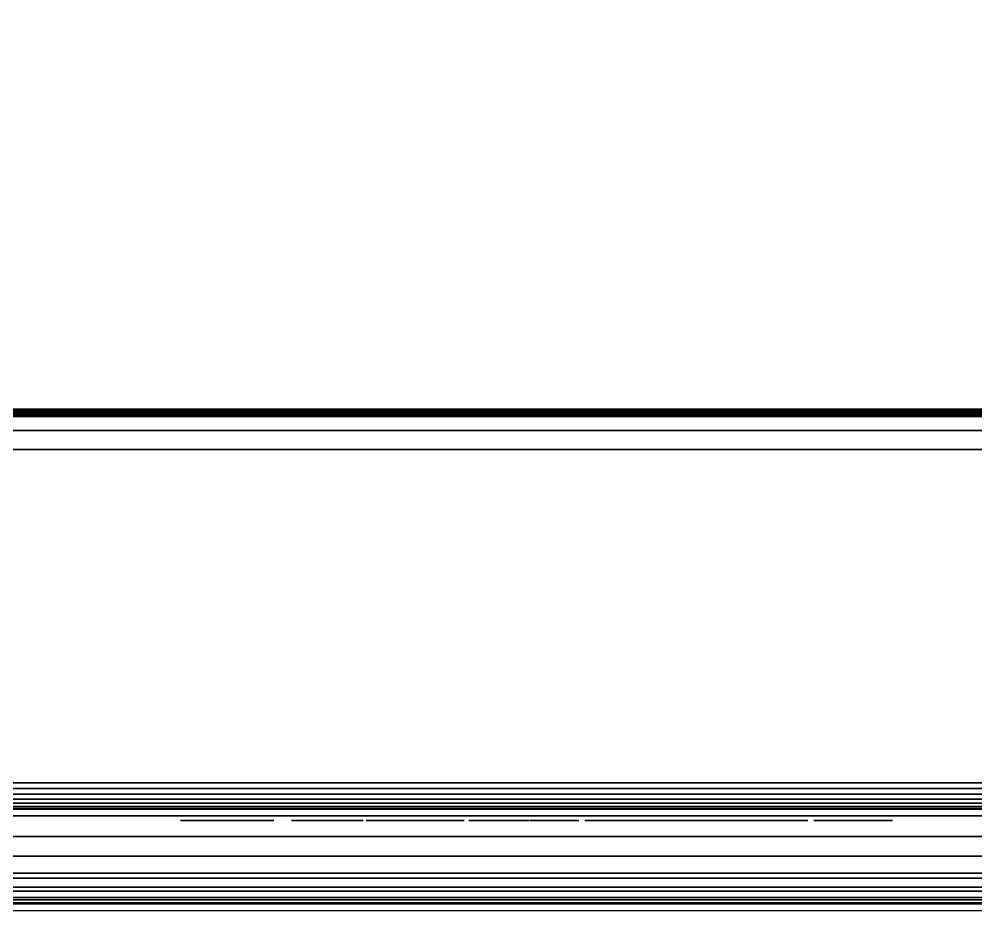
# Model space of a CAD drawing. Extents: x -1 to 1228, y -1086 to 100.
# Drawn here: x 523.7 to 664.8, y -930 to -798.5 of the extents above; entities that cross this region are included whole.
import ezdxf

# ---------------------------------------------------------------- set-up
doc = ezdxf.new("R2010")
doc.units = 0
for name, color, linetype in [('IQ_200_2D', 1, 'Continuous'), ('IQ_200_3D', 1, 'Continuous'), ('IQ_GRAY_3D', 252, 'Continuous')]:
    doc.layers.add(name, color=color, linetype=linetype)

msp = doc.modelspace()

# ---------------------------------------------------------------- linework, layer by layer
at = {"layer": 'IQ_200_2D', "linetype": 'Continuous'}
msp.add_line((1200, -930), (0, -930), dxfattribs=at)

# ---------------------------------------------------------------- meshes
at = {"layer": 'IQ_200_3D', "linetype": 'Continuous'}
mesh = msp.add_polyface(dxfattribs=at)
corners = [(1200, -856, 649), (0, -856, 649), (0, 0, 649), (1200, 0, 649)]
mesh.append_faces([[corners[k] for k in face] for face in [(0, 1, 2, 3)]])
mesh = msp.add_polyface(dxfattribs=at)
corners = [(1200, 0, 900), (0, 0, 900), (0, -916, 900), (1200, -916, 900)]
mesh.append_faces([[corners[k] for k in face] for face in [(0, 1, 2, 3)]])
mesh = msp.add_polyface(dxfattribs=at)
corners = [(1200, -856, 658.59), (1200, -856.03, 658.83), (1200, -856.12, 659.05), (1200, -856.25, 659.25), (1200, -856.43, 659.41), (1200, -856.64, 659.52), (1200, -856.87, 659.58), (1200, -857.1, 659.58), (0, -857.1, 659.58), (0, -856.87, 659.58), (0, -856.64, 659.52), (0, -856.43, 659.41), (0, -856.25, 659.25), (0, -856.12, 659.05), (0, -856.03, 658.83), (0, -856, 658.59)]
mesh.append_faces([[corners[k] for k in face] for face in [(9, 6, 7, 8)]], dxfattribs={"vtx0": -1})
mesh.append_faces([[corners[k] for k in face] for face in [(10, 5, 6, 9), (11, 4, 5, 10), (4, 11, 12, 3), (13, 2, 3, 12), (14, 1, 2, 13)]], dxfattribs={"vtx0": -1, "vtx2": -1})
mesh.append_faces([[corners[k] for k in face] for face in [(15, 0, 1, 14)]], dxfattribs={"vtx2": -1})
mesh = msp.add_polyface(dxfattribs=at)
corners = [(1200, -856, 658.59), (0, -856, 658.59), (0, -856, 649), (1200, -856, 649)]
mesh.append_faces([[corners[k] for k in face] for face in [(0, 1, 2, 3)]])
mesh = msp.add_polyface(dxfattribs=at)
corners = [(1200, -861.97, 659.07), (0, -861.97, 659.07), (0, -857.1, 659.58), (1200, -857.1, 659.58)]
mesh.append_faces([[corners[k] for k in face] for face in [(0, 1, 2, 3)]])
mesh = msp.add_polyface(dxfattribs=at)
corners = [(1200, -925.2, 877.81), (0, -925.2, 877.81), (0, -859.16, 811.78), (1200, -859.16, 811.78)]
mesh.append_faces([[corners[k] for k in face] for face in [(0, 1, 2, 3)]])
mesh = msp.add_polyface(dxfattribs=at)
corners = [(1200, -859.16, 811.78), (0, -859.16, 811.78), (0, -915, 691.03), (1200, -915, 691.03)]
mesh.append_faces([[corners[k] for k in face] for face in [(0, 1, 2, 3)]])
mesh = msp.add_polyface(dxfattribs=at)
corners = [(1200, -911.14, 653.91), (0, -911.14, 653.91), (0, -861.97, 659.07), (1200, -861.97, 659.07)]
mesh.append_faces([[corners[k] for k in face] for face in [(0, 1, 2, 3)]])
mesh = msp.add_polyface(dxfattribs=at)
corners = [(1200, -911.14, 653.91), (1200, -911.97, 653.92), (1200, -912.78, 654.13), (1200, -913.52, 654.52), (1200, -914.14, 655.08), (1200, -914.61, 655.77), (1200, -914.9, 656.56), (1200, -915, 657.39), (0, -915, 657.39), (0, -914.9, 656.56), (0, -914.61, 655.77), (0, -914.14, 655.08), (0, -913.52, 654.52), (0, -912.78, 654.13), (0, -911.97, 653.92), (0, -911.14, 653.91)]
mesh.append_faces([[corners[k] for k in face] for face in [(1, 14, 15, 0)]], dxfattribs={"vtx0": -1})
mesh.append_faces([[corners[k] for k in face] for face in [(6, 9, 10, 5), (5, 10, 11, 4), (4, 11, 12, 3), (3, 12, 13, 2), (2, 13, 14, 1)]], dxfattribs={"vtx0": -1, "vtx2": -1})
mesh.append_faces([[corners[k] for k in face] for face in [(7, 8, 9, 6)]], dxfattribs={"vtx2": -1})
mesh = msp.add_polyface(dxfattribs=at)
corners = [(1200, -915, 691.03), (0, -915, 691.03), (0, -915, 657.39), (1200, -915, 657.39)]
mesh.append_faces([[corners[k] for k in face] for face in [(0, 1, 2, 3)]])
mesh = msp.add_polyface(dxfattribs=at)
corners = [(1200, -925.2, 877.81), (1200, -927.09, 880.21), (1200, -928.37, 882.98), (1200, -928.96, 885.98), (1200, -928.84, 889.03), (1200, -928.01, 891.97), (1200, -926.52, 894.64), (1200, -924.45, 896.89), (1200, -921.91, 898.58), (1200, -919.04, 899.64), (1200, -916, 900), (0, -916, 900), (0, -919.04, 899.64), (0, -921.91, 898.58), (0, -924.45, 896.89), (0, -926.52, 894.64), (0, -928.01, 891.97), (0, -928.84, 889.03), (0, -928.96, 885.98), (0, -928.37, 882.98), (0, -927.09, 880.21), (0, -925.2, 877.81)]
mesh.append_faces([[corners[k] for k in face] for face in [(1, 20, 21, 0)]], dxfattribs={"vtx0": -1})
mesh.append_faces([[corners[k] for k in face] for face in [(9, 12, 13, 8), (7, 14, 15, 6), (8, 13, 14, 7), (6, 15, 16, 5), (4, 17, 18, 3), (2, 19, 20, 1), (3, 18, 19, 2), (17, 4, 5, 16)]], dxfattribs={"vtx0": -1, "vtx2": -1})
mesh.append_faces([[corners[k] for k in face] for face in [(10, 11, 12, 9)]], dxfattribs={"vtx2": -1})
at = {"layer": 'IQ_GRAY_3D', "linetype": 'Continuous'}
mesh = msp.add_polyface(dxfattribs=at)
corners = [(561.25, -916.65, 663.69), (557.7, -916.65, 665.07), (556.21, -916.65, 664.4), (558.98, -916.65, 666.11), (555.58, -916.65, 664.24), (554.02, -916.65, 664.15), (547.49, -916.65, 663.69), (555.58, -916.65, 665.29), (559.96, -916.65, 667.43), (560.57, -916.65, 668.95), (555.2, -916.65, 666.58), (555.2, -916.65, 674.58), (553.66, -916.65, 672.42), (553.66, -916.65, 668.74), (554.55, -916.65, 667.75), (554.55, -916.65, 673.42), (560.78, -916.65, 670.58), (552.49, -916.65, 664.44), (551.07, -916.65, 665.08), (549.85, -916.65, 666.05), (548.89, -916.65, 667.27), (548.24, -916.65, 668.69), (552.56, -916.65, 671.66), (552.56, -916.65, 669.51), (551.32, -916.65, 671.15), (551.32, -916.65, 670.01), (547.96, -916.65, 670.94), (547.96, -916.65, 670.22), (550, -916.65, 670.22), (550, -916.65, 670.94), (547.49, -916.65, 677.44), (560.57, -916.65, 672.21), (561.25, -916.65, 677.44), (559.96, -916.65, 673.73), (558.98, -916.65, 675.06), (557.7, -916.65, 676.09), (556.21, -916.65, 676.76), (555.58, -916.65, 675.87), (555.58, -916.65, 676.76), (554.03, -916.65, 676.89), (548.24, -916.65, 672.46), (552.5, -916.65, 676.64), (551.08, -916.65, 676.03), (548.88, -916.65, 673.87), (549.85, -916.65, 675.09), (564.13, -916.65, 677.51), (564.04, -916.65, 677.48), (563.96, -916.65, 676.92), (564.03, -916.65, 676.86), (563.87, -916.65, 677.08), (563.9, -916.65, 677), (563.97, -916.65, 677.42), (563.91, -916.65, 677.35), (563.86, -916.65, 677.18), (563.88, -916.65, 677.27)]
mesh.append_faces([[corners[k] for k in face] for face in [(1, 0, 3), (19, 6, 18), (17, 6, 5), (31, 32, 33), (34, 32, 35), (35, 32, 36), (37, 36, 38), (43, 30, 40)]], dxfattribs={"vtx0": -1, "vtx1": -1})
mesh.append_faces([[corners[k] for k in face] for face in [(2, 4, 0)]], dxfattribs={"vtx0": -1, "vtx1": -1, "vtx2": -1})
mesh.append_faces([[corners[k] for k in face] for face in [(0, 1, 2), (0, 4, 5, 6), (2, 7, 4), (12, 13, 14, 15), (0, 16, 9), (6, 19, 20), (6, 20, 21), (22, 23, 13, 12), (24, 25, 23, 22), (26, 27, 28, 29), (29, 28, 25, 24), (10, 11, 15, 14), (32, 34, 33), (11, 2, 36, 37), (16, 0, 32), (30, 44, 42), (39, 32, 30)]], dxfattribs={"vtx0": -1, "vtx2": -1})
mesh.append_faces([[corners[k] for k in face] for face in [(53, 49, 52, 54)]], dxfattribs={"vtx1": -1})
mesh.append_faces([[corners[k] for k in face] for face in [(8, 3, 0), (9, 8, 0), (17, 18, 6), (21, 27, 6), (31, 16, 32), (26, 40, 30), (41, 39, 30), (42, 41, 30), (43, 44, 30)]], dxfattribs={"vtx1": -1, "vtx2": -1})
mesh.append_faces([[corners[k] for k in face] for face in [(10, 7, 2, 11), (30, 6, 27, 26), (39, 38, 36, 32)]], dxfattribs={"vtx1": -1, "vtx2": -1, "vtx3": -1})
mesh.append_faces([[corners[k] for k in face] for face in [(45, 46, 47, 48), (49, 50, 51, 52), (50, 47, 46, 51)]], dxfattribs={"vtx1": -1, "vtx3": -1})
mesh = msp.add_polyface(dxfattribs=at)
corners = [(572.96, -916.65, 668.89), (573.03, -916.65, 668.87), (572.79, -916.65, 669.13), (572.89, -916.65, 668.93), (573.1, -916.65, 668.86), (573.38, -916.65, 669.16), (574.44, -916.65, 663.61), (572.41, -916.65, 665.11), (571.99, -916.65, 664.99), (572.81, -916.65, 669.06), (572.84, -916.65, 668.99), (572.74, -916.65, 669.37), (572.64, -916.65, 669.59), (572.29, -916.65, 669.94), (572.32, -916.65, 671.51), (572.07, -916.65, 671.39), (572.07, -916.65, 670.04), (568.4, -916.65, 670.04), (568.4, -916.65, 671.39), (572.48, -916.65, 669.78), (573.38, -916.65, 672.12), (572.53, -916.65, 671.69), (564.3, -916.65, 664.21), (564.39, -916.65, 663.66), (564.47, -916.65, 663.62), (564.38, -916.65, 664.27), (564.56, -916.65, 663.61), (564.46, -916.65, 664.31), (564.73, -916.65, 664.42), (564.96, -916.65, 664.6), (564.21, -916.65, 663.96), (564.22, -916.65, 663.87), (564.26, -916.65, 663.78), (564.22, -916.65, 664.05), (564.31, -916.65, 663.71), (564.25, -916.65, 664.14), (569.49, -916.65, 664.99), (569.23, -916.65, 665.03), (568.98, -916.65, 665.12), (565.14, -916.65, 664.82), (568.76, -916.65, 665.27), (568.58, -916.65, 665.47), (568.46, -916.65, 665.7), (565.27, -916.65, 665.08), (565.33, -916.65, 675.78), (565.33, -916.65, 665.36), (568.4, -916.65, 665.96), (568.4, -916.65, 676.06), (572.89, -916.65, 672.36), (572.84, -916.65, 672.31), (572.78, -916.65, 672.18), (572.96, -916.65, 672.4), (573.11, -916.65, 672.42), (573.03, -916.65, 672.42), (572.8, -916.65, 672.25), (572.68, -916.65, 671.92), (572.46, -916.65, 676.03), (572.76, -916.65, 675.93), (574.09, -916.65, 677.52), (565.26, -916.65, 676.04), (565.13, -916.65, 676.29), (564.95, -916.65, 676.49), (564.22, -916.65, 677.52), (564.73, -916.65, 676.66), (572.14, -916.65, 676.06), (564.11, -916.65, 676.82), (564.2, -916.65, 676.81), (564.47, -916.65, 676.76), (564.13, -916.65, 677.51), (564.03, -916.65, 676.86)]
mesh.append_faces([[corners[k] for k in face] for face in [(50, 49, 54)]], dxfattribs={"vtx0": -1})
mesh.append_faces([[corners[k] for k in face] for face in [(11, 5, 12), (27, 26, 28), (38, 26, 37), (40, 26, 38), (55, 20, 50), (60, 47, 61)]], dxfattribs={"vtx0": -1, "vtx1": -1})
mesh.append_faces([[corners[k] for k in face] for face in [(39, 26, 40, 41), (44, 17, 18, 47)]], dxfattribs={"vtx0": -1, "vtx1": -1, "vtx3": -1})
mesh.append_faces([[corners[k] for k in face] for face in [(6, 7, 8), (13, 14, 15, 16), (14, 13, 19, 21), (22, 23, 24, 25), (25, 24, 26, 27), (26, 29, 28), (33, 32, 34, 35), (35, 34, 23, 22), (26, 39, 29), (17, 44, 45, 46), (6, 8, 36), (47, 60, 59), (58, 64, 56)]], dxfattribs={"vtx0": -1, "vtx2": -1})
mesh.append_faces([[corners[k] for k in face] for face in [(2, 1, 4, 5), (20, 55, 21, 19), (62, 63, 61, 47)]], dxfattribs={"vtx0": -1, "vtx2": -1, "vtx3": -1})
mesh.append_faces([[corners[k] for k in face] for face in [(50, 52, 53, 51), (62, 65, 66, 67)]], dxfattribs={"vtx0": -1, "vtx3": -1})
mesh.append_faces([[corners[k] for k in face] for face in [(0, 1, 2, 3), (11, 2, 5), (48, 49, 50, 51), (56, 57, 58), (59, 44, 47), (67, 63, 62)]], dxfattribs={"vtx1": -1, "vtx2": -1})
mesh.append_faces([[corners[k] for k in face] for face in [(17, 16, 15, 18), (19, 12, 5, 20), (36, 37, 26, 6), (41, 42, 43, 39), (45, 43, 42, 46), (47, 64, 58, 62), (62, 68, 69, 65)]], dxfattribs={"vtx1": -1, "vtx3": -1})
mesh.append_faces([[corners[k] for k in face] for face in [(30, 31, 32, 33)]], dxfattribs={"vtx2": -1})
mesh.append_faces([[corners[k] for k in face] for face in [(2, 9, 10, 3)]], dxfattribs={"vtx3": -1})
mesh = msp.add_polyface(dxfattribs=at)
corners = [(573.38, -916.65, 665.96), (574.44, -916.65, 666.36), (573.54, -916.65, 666.36), (573.12, -916.65, 665.6), (574.44, -916.65, 663.61), (573.38, -916.65, 669.16), (573.1, -916.65, 668.86), (573.17, -916.65, 668.88), (573.24, -916.65, 668.91), (572.79, -916.65, 665.32), (572.41, -916.65, 665.11), (573.3, -916.65, 668.95), (573.34, -916.65, 669.01), (573.37, -916.65, 669.08), (573.38, -916.65, 672.12), (573.37, -916.65, 672.19), (573.34, -916.65, 672.26), (573.3, -916.65, 672.32), (573.24, -916.65, 672.37), (573.18, -916.65, 672.4), (573.11, -916.65, 672.42), (572.78, -916.65, 672.18), (574.09, -916.65, 675.38), (573.84, -916.65, 675.04), (573.93, -916.65, 675.07), (574, -916.65, 675.13), (573.67, -916.65, 675.02), (573.76, -916.65, 675.02), (573.58, -916.65, 675.05), (574.05, -916.65, 675.2), (574.08, -916.65, 675.29), (574.09, -916.65, 677.52), (573.03, -916.65, 675.75), (573.24, -916.65, 675.52), (573.5, -916.65, 675.1), (573.4, -916.65, 675.24), (573.44, -916.65, 675.16), (572.76, -916.65, 675.93), (580.27, -916.65, 663.61), (580.27, -916.65, 664.8), (579.99, -916.65, 664.79), (579.71, -916.65, 664.85), (579.46, -916.65, 664.98), (574.92, -916.65, 663.61), (579.25, -916.65, 665.17), (575.69, -916.65, 665.01), (575.19, -916.65, 664.82), (574.92, -916.65, 664.82), (575.45, -916.65, 664.88), (575.89, -916.65, 665.19), (579.09, -916.65, 665.4), (576.04, -916.65, 665.41), (576.17, -916.65, 665.93), (576.14, -916.65, 665.66), (578.99, -916.65, 665.66), (578.95, -916.65, 665.94), (576.17, -916.65, 675.51), (578.95, -916.65, 678.01), (576.13, -916.65, 675.84), (576, -916.65, 676.16), (575.52, -916.65, 676.63), (575.79, -916.65, 676.42), (574.87, -916.65, 676.81), (575.21, -916.65, 676.76), (580.35, -916.65, 666.11), (580.86, -916.65, 665.15), (583.08, -916.65, 667.01), (580.1, -916.65, 667.16), (582.9, -916.65, 667.71), (582.9, -916.65, 668.57), (580.1, -916.65, 669.17), (582.9, -916.65, 669.83), (580.24, -916.65, 670.22), (583.04, -916.65, 670.85), (583.29, -916.65, 671.31), (581.29, -916.65, 672.03), (580.64, -916.65, 671.2), (582.91, -916.65, 670.35)]
mesh.append_faces([[corners[k] for k in face] for face in [(0, 1, 2), (5, 12, 13), (43, 46, 47)]], dxfattribs={"vtx0": -1})
mesh.append_faces([[corners[k] for k in face] for face in [(46, 43, 48), (49, 50, 51), (48, 43, 45), (60, 57, 63), (59, 57, 61), (68, 67, 66)]], dxfattribs={"vtx0": -1, "vtx1": -1})
mesh.append_faces([[corners[k] for k in face] for face in [(20, 21, 14, 19), (35, 28, 22, 33), (70, 69, 71, 72)]], dxfattribs={"vtx0": -1, "vtx1": -1, "vtx2": -1})
mesh.append_faces([[corners[k] for k in face] for face in [(3, 4, 1, 0), (31, 37, 32), (22, 27, 23), (38, 40, 41), (42, 43, 38, 41), (54, 53, 51, 50), (56, 55, 57, 58), (55, 56, 52), (67, 68, 69, 70), (77, 76, 72, 71)]], dxfattribs={"vtx0": -1, "vtx2": -1})
mesh.append_faces([[corners[k] for k in face] for face in [(43, 42, 44, 45)]], dxfattribs={"vtx0": -1, "vtx2": -1, "vtx3": -1})
mesh.append_faces([[corners[k] for k in face] for face in [(5, 6, 7, 8), (14, 17, 18, 19), (22, 23, 24, 25)]], dxfattribs={"vtx0": -1, "vtx3": -1})
mesh.append_faces([[corners[k] for k in face] for face in [(34, 28, 35, 36), (62, 63, 57)]], dxfattribs={"vtx1": -1})
mesh.append_faces([[corners[k] for k in face] for face in [(9, 10, 4), (3, 9, 4), (11, 12, 5, 8), (26, 27, 22, 28), (59, 58, 57), (60, 61, 57), (64, 65, 66, 67)]], dxfattribs={"vtx1": -1, "vtx2": -1})
mesh.append_faces([[corners[k] for k in face] for face in [(22, 31, 32, 33), (49, 45, 44, 50), (52, 53, 54, 55), (73, 74, 75, 76)]], dxfattribs={"vtx1": -1, "vtx3": -1})
mesh.append_faces([[corners[k] for k in face] for face in [(29, 30, 22, 25), (38, 39, 40)]], dxfattribs={"vtx2": -1})
mesh.append_faces([[corners[k] for k in face] for face in [(14, 15, 16, 17)]], dxfattribs={"vtx3": -1})
mesh = msp.add_polyface(dxfattribs=at)
corners = [(587, -916.65, 665.12), (585.84, -916.65, 665.03), (587.06, -916.65, 663.66), (588.17, -916.65, 664.23), (585.13, -916.65, 665.14), (584.59, -916.65, 663.29), (585.84, -916.65, 663.34), (589.13, -916.65, 665.03), (588.11, -916.65, 665.44), (584.47, -916.65, 665.41), (583.51, -916.65, 663.39), (582.9, -916.65, 668.57), (589.35, -916.65, 668.57), (586.49, -916.65, 669.83), (582.9, -916.65, 669.83), (589.13, -916.65, 665.98), (583.88, -916.65, 665.83), (582.49, -916.65, 663.74), (581.59, -916.65, 664.34), (583.41, -916.65, 666.37), (580.86, -916.65, 665.15), (583.08, -916.65, 667.01), (589.35, -916.65, 669.37), (586.63, -916.65, 670.18), (586.69, -916.65, 670.55), (589.24, -916.65, 670.3), (588.9, -916.65, 671.18), (586.65, -916.65, 670.93), (588.37, -916.65, 671.95), (586.53, -916.65, 671.29), (587.66, -916.65, 672.57), (586.33, -916.65, 671.61), (586.83, -916.65, 673), (586.06, -916.65, 671.87), (585.91, -916.65, 673.22), (585.73, -916.65, 672.06), (583.29, -916.65, 671.31), (583.63, -916.65, 671.69), (582.13, -916.65, 672.68), (581.29, -916.65, 672.03), (583.04, -916.65, 670.85), (580.64, -916.65, 671.2), (582.91, -916.65, 670.35), (584.06, -916.65, 671.99), (583.1, -916.65, 673.08), (585.37, -916.65, 672.17), (584.15, -916.65, 673.22), (584.54, -916.65, 672.17), (595.84, -916.65, 663.31), (596.89, -916.65, 663.6), (596.47, -916.65, 665.07), (594.96, -916.65, 665.07), (593.7, -916.65, 663.31), (594.34, -916.65, 665.27), (592.67, -916.65, 663.58), (593.78, -916.65, 665.62), (591.74, -916.65, 664.09), (590.96, -916.65, 664.81), (593.31, -916.65, 666.07), (592.96, -916.65, 666.62), (592.75, -916.65, 667.24), (590.38, -916.65, 665.7), (592.67, -916.65, 667.89), (590.04, -916.65, 666.71), (597.09, -916.65, 673.11), (595.36, -916.65, 673.27), (595.95, -916.65, 671.91), (596.58, -916.65, 671.73), (590.04, -916.65, 669.31), (592.67, -916.65, 669.17), (592.7, -916.65, 669.82), (590.17, -916.65, 670.34), (592.89, -916.65, 670.44), (591.2, -916.65, 672.11), (590.57, -916.65, 671.29), (593.23, -916.65, 670.99), (593.99, -916.65, 673.27), (594.27, -916.65, 671.75), (594.9, -916.65, 671.91), (592.97, -916.65, 673.13), (593.7, -916.65, 671.44), (592.01, -916.65, 672.74)]
mesh.append_faces([[corners[k] for k in face] for face in [(17, 16, 18), (21, 20, 19), (40, 41, 42), (58, 56, 55), (55, 52, 53)]], dxfattribs={"vtx0": -1, "vtx1": -1})
mesh.append_faces([[corners[k] for k in face] for face in [(4, 5, 6, 1), (1, 6, 2), (5, 4, 9, 10), (16, 17, 10, 9), (19, 20, 18, 16), (13, 12, 22, 23), (24, 25, 26, 27), (25, 24, 23, 22), (27, 26, 28, 29), (29, 28, 30, 31), (31, 30, 32, 33), (68, 69, 70, 71), (72, 73, 74, 70), (70, 74, 71), (76, 77, 78, 65), (77, 76, 79)]], dxfattribs={"vtx0": -1, "vtx2": -1})
mesh.append_faces([[corners[k] for k in face] for face in [(15, 8, 7)]], dxfattribs={"vtx1": -1})
mesh.append_faces([[corners[k] for k in face] for face in [(47, 45, 46), (54, 52, 55, 56), (72, 75, 73), (78, 66, 65)]], dxfattribs={"vtx1": -1, "vtx2": -1})
mesh.append_faces([[corners[k] for k in face] for face in [(0, 1, 2, 3), (3, 7, 8, 0), (11, 12, 13, 14), (32, 34, 35, 33), (36, 37, 38, 39), (37, 43, 44, 38), (45, 35, 34, 46), (43, 47, 46, 44), (48, 49, 50, 51), (52, 48, 51, 53), (57, 56, 58, 59), (59, 60, 61, 57), (60, 62, 63, 61), (64, 65, 66, 67), (68, 63, 62, 69), (75, 80, 81, 73), (79, 81, 80, 77)]], dxfattribs={"vtx1": -1, "vtx3": -1})
mesh = msp.add_polyface(dxfattribs=at)
corners = [(598.02, -916.65, 665.59), (598.82, -916.65, 664.85), (598.88, -916.65, 664.97), (598.91, -916.65, 665.11), (597.55, -916.65, 665.3), (597.86, -916.65, 664.08), (598.73, -916.65, 664.74), (597.02, -916.65, 665.13), (598.9, -916.65, 665.25), (598.86, -916.65, 665.38), (598.78, -916.65, 665.5), (598.15, -916.65, 665.66), (598.68, -916.65, 665.6), (598.28, -916.65, 665.7), (598.56, -916.65, 665.66), (598.42, -916.65, 665.7), (596.47, -916.65, 665.07), (596.89, -916.65, 663.6), (598.77, -916.65, 671.31), (598.17, -916.65, 670.67), (598.33, -916.65, 670.7), (598.47, -916.65, 670.77), (598.01, -916.65, 670.68), (597.86, -916.65, 670.73), (597.61, -916.65, 670.93), (597.72, -916.65, 670.81), (598.6, -916.65, 670.88), (598.69, -916.65, 671.01), (598.75, -916.65, 671.16), (597.15, -916.65, 671.4), (598.77, -916.65, 672.62), (597.09, -916.65, 673.11), (596.58, -916.65, 671.73), (606.01, -916.65, 664.13), (606.11, -916.65, 664.23), (606.18, -916.65, 664.36), (606.21, -916.65, 664.5), (605.09, -916.65, 665.02), (605.23, -916.65, 663.63), (605.44, -916.65, 665.11), (606.21, -916.65, 664.65), (606.17, -916.65, 664.79), (606.1, -916.65, 664.92), (605.99, -916.65, 665.02), (605.87, -916.65, 665.1), (603.72, -916.65, 665.46), (602.2, -916.65, 663.39), (602.79, -916.65, 663.31), (604.02, -916.65, 665.22), (601.66, -916.65, 663.61), (603.48, -916.65, 665.77), (601.2, -916.65, 663.97), (604.37, -916.65, 663.31), (604.38, -916.65, 665.07), (604.73, -916.65, 665.01), (600.84, -916.65, 664.43), (600.62, -916.65, 664.98), (605.73, -916.65, 665.14), (605.58, -916.65, 665.14), (605.68, -916.65, 671.65), (606.24, -916.65, 672.21), (606.24, -916.65, 673.03), (603.38, -916.65, 673.03), (603.34, -916.65, 666.13), (603.29, -916.65, 666.52), (600.54, -916.65, 665.56), (600.54, -916.65, 671.61), (603.29, -916.65, 671.65), (603.38, -916.65, 676.26), (599.04, -916.65, 671.61), (607.14, -916.65, 663.53), (607.49, -916.65, 664.68), (607.14, -916.65, 664.64), (607.81, -916.65, 664.82), (607.85, -916.65, 671.88), (607.96, -916.65, 671.76), (607.79, -916.65, 672.5), (607.74, -916.65, 672.34), (607.73, -916.65, 672.18), (607.77, -916.65, 672.03), (607.99, -916.65, 672.75), (607.87, -916.65, 672.64)]
mesh.append_faces([[corners[k] for k in face] for face in [(39, 44, 57, 58), (66, 68, 69), (70, 71, 72)]], dxfattribs={"vtx0": -1})
mesh.append_faces([[corners[k] for k in face] for face in [(1, 0, 6), (23, 18, 24, 25), (63, 56, 50), (71, 70, 73)]], dxfattribs={"vtx0": -1, "vtx1": -1})
mesh.append_faces([[corners[k] for k in face] for face in [(39, 33, 44)]], dxfattribs={"vtx0": -1, "vtx1": -1, "vtx2": -1})
mesh.append_faces([[corners[k] for k in face] for face in [(4, 5, 6, 0), (5, 4, 7), (31, 32, 29, 30), (37, 38, 33, 39), (45, 46, 47, 48), (48, 47, 52, 53), (38, 37, 54), (46, 45, 50)]], dxfattribs={"vtx0": -1, "vtx2": -1})
mesh.append_faces([[corners[k] for k in face] for face in [(0, 1, 2, 3), (0, 3, 8, 9), (18, 19, 20, 21), (18, 21, 26, 27), (33, 40, 41, 42), (33, 42, 43, 44), (75, 80, 81, 76)]], dxfattribs={"vtx0": -1, "vtx3": -1})
mesh.append_faces([[corners[k] for k in face] for face in [(22, 19, 18, 23), (36, 40, 33), (49, 46, 50, 51), (55, 51, 50, 56), (67, 59, 62)]], dxfattribs={"vtx1": -1, "vtx2": -1})
mesh.append_faces([[corners[k] for k in face] for face in [(62, 68, 66, 67)]], dxfattribs={"vtx1": -1, "vtx2": -1, "vtx3": -1})
mesh.append_faces([[corners[k] for k in face] for face in [(9, 10, 11, 0), (10, 12, 13, 11), (7, 16, 17, 5), (29, 24, 18, 30), (54, 53, 52, 38), (63, 64, 65, 56), (66, 65, 64, 67), (74, 75, 76, 77)]], dxfattribs={"vtx1": -1, "vtx3": -1})
mesh.append_faces([[corners[k] for k in face] for face in [(27, 28, 18)]], dxfattribs={"vtx2": -1})
mesh.append_faces([[corners[k] for k in face] for face in [(12, 14, 15, 13), (33, 34, 35, 36), (59, 60, 61, 62), (77, 78, 79, 74)]], dxfattribs={"vtx3": -1})
mesh = msp.add_polyface(dxfattribs=at)
corners = [(621.27, -916.65, 665.21), (620.82, -916.65, 664.87), (621.99, -916.65, 663.55), (622.85, -916.65, 663.93), (620.3, -916.65, 664.65), (619.74, -916.65, 664.58), (619.69, -916.65, 663.3), (621.07, -916.65, 663.36), (619.19, -916.65, 664.65), (618.31, -916.65, 663.36), (618.67, -916.65, 664.87), (617.39, -916.65, 663.55), (618.22, -916.65, 665.21), (616.53, -916.65, 663.93), (617.88, -916.65, 665.66), (615.78, -916.65, 664.49), (617.66, -916.65, 666.18), (615.17, -916.65, 665.21), (614.72, -916.65, 666.03), (617.59, -916.65, 666.73), (614.47, -916.65, 666.94), (617.59, -916.65, 669.84), (620.82, -916.65, 671.7), (621.27, -916.65, 671.36), (621.99, -916.65, 673.02), (621.07, -916.65, 673.21), (620.3, -916.65, 671.92), (619.69, -916.65, 673.27), (619.74, -916.65, 671.99), (617.66, -916.65, 670.39), (617.88, -916.65, 670.91), (615.78, -916.65, 672.08), (615.17, -916.65, 671.36), (614.72, -916.65, 670.54), (614.47, -916.65, 669.63), (618.22, -916.65, 671.36), (616.53, -916.65, 672.64), (618.31, -916.65, 673.21), (618.67, -916.65, 671.7), (619.19, -916.65, 671.92), (617.39, -916.65, 673.02), (612.53, -916.65, 663.53), (612.53, -916.65, 664.64), (612.18, -916.65, 664.68), (611.85, -916.65, 664.82), (611.57, -916.65, 665.03), (607.14, -916.65, 663.53), (611.62, -916.65, 670.24), (611.94, -916.65, 670.47), (610.99, -916.65, 671.27), (608.3, -916.65, 665.31), (611.36, -916.65, 665.31), (611.23, -916.65, 665.64), (608.44, -916.65, 665.64), (611.36, -916.65, 669.95), (608.09, -916.65, 665.03), (607.81, -916.65, 664.82), (611.18, -916.65, 665.98), (611.18, -916.65, 669.6), (608.48, -916.65, 665.98), (608.48, -916.65, 670.87), (612.31, -916.65, 670.61), (612.7, -916.65, 670.65), (613.55, -916.65, 673.21), (608.38, -916.65, 671.21), (614.25, -916.65, 670.65), (614.94, -916.65, 673.21), (610.99, -916.65, 673.15), (608.29, -916.65, 672.86), (608.2, -916.65, 671.51), (607.96, -916.65, 671.76), (608.13, -916.65, 672.83), (607.99, -916.65, 672.75)]
mesh.append_faces([[corners[k] for k in face] for face in [(63, 62, 65, 66)]], dxfattribs={"vtx0": -1})
mesh.append_faces([[corners[k] for k in face] for face in [(21, 20, 19), (26, 27, 28), (47, 49, 54), (64, 68, 69), (72, 70, 71)]], dxfattribs={"vtx0": -1, "vtx1": -1})
mesh.append_faces([[corners[k] for k in face] for face in [(8, 9, 6, 5), (9, 8, 10, 11), (12, 13, 11, 10), (14, 15, 13, 12), (16, 17, 15, 14), (17, 16, 19), (37, 38, 39, 27), (27, 39, 28), (38, 37, 40), (41, 44, 45, 46), (50, 51, 52, 53), (55, 45, 51, 50), (58, 60, 59), (53, 52, 57), (49, 58, 54), (49, 48, 61)]], dxfattribs={"vtx0": -1, "vtx2": -1})
mesh.append_faces([[corners[k] for k in face] for face in [(49, 64, 60, 58)]], dxfattribs={"vtx0": -1, "vtx2": -1, "vtx3": -1})
mesh.append_faces([[corners[k] for k in face] for face in [(21, 33, 34, 20)]], dxfattribs={"vtx0": -1, "vtx3": -1})
mesh.append_faces([[corners[k] for k in face] for face in [(18, 17, 19, 20), (43, 44, 41), (47, 48, 49)]], dxfattribs={"vtx1": -1, "vtx2": -1})
mesh.append_faces([[corners[k] for k in face] for face in [(55, 56, 46, 45)]], dxfattribs={"vtx1": -1, "vtx2": -1, "vtx3": -1})
mesh.append_faces([[corners[k] for k in face] for face in [(0, 1, 2, 3), (4, 5, 6, 7), (1, 4, 7, 2), (22, 23, 24, 25), (26, 22, 25, 27), (29, 30, 31, 32), (32, 33, 21, 29), (30, 35, 36, 31), (40, 36, 35, 38), (57, 58, 59, 53), (61, 62, 63, 49), (70, 69, 68, 71)]], dxfattribs={"vtx1": -1, "vtx3": -1})
mesh.append_faces([[corners[k] for k in face] for face in [(41, 42, 43)]], dxfattribs={"vtx2": -1})
mesh.append_faces([[corners[k] for k in face] for face in [(49, 67, 68, 64)]], dxfattribs={"vtx2": -1, "vtx3": -1})
mesh = msp.add_polyface(dxfattribs=at)
corners = [(622.85, -916.65, 663.93), (623.6, -916.65, 664.49), (621.61, -916.65, 665.66), (621.27, -916.65, 665.21), (621.83, -916.65, 666.18), (624.22, -916.65, 665.21), (624.66, -916.65, 666.03), (624.91, -916.65, 666.94), (621.9, -916.65, 666.73), (624.91, -916.65, 669.63), (621.9, -916.65, 669.84), (624.66, -916.65, 670.54), (624.22, -916.65, 671.36), (621.83, -916.65, 670.39), (621.27, -916.65, 671.36), (621.61, -916.65, 670.91), (622.85, -916.65, 672.64), (621.99, -916.65, 673.02), (623.6, -916.65, 672.08), (629.83, -916.65, 663.61), (629.83, -916.65, 664.54), (629.54, -916.65, 664.59), (629.28, -916.65, 664.71), (629.06, -916.65, 664.9), (625.74, -916.65, 664.92), (628.88, -916.65, 665.13), (625.9, -916.65, 665.15), (624.72, -916.65, 663.61), (625, -916.65, 664.54), (624.72, -916.65, 664.55), (625.27, -916.65, 664.6), (625.52, -916.65, 664.73), (626, -916.65, 665.41), (628.78, -916.65, 665.4), (628.74, -916.65, 665.69), (626.03, -916.65, 665.69), (626.03, -916.65, 675.55), (628.74, -916.65, 678.01), (625.99, -916.65, 675.88), (625.86, -916.65, 676.18), (625.4, -916.65, 676.65), (625.66, -916.65, 676.45), (624.77, -916.65, 676.82), (625.1, -916.65, 676.77), (632.56, -916.65, 663.51), (633.14, -916.65, 663.41), (634.11, -916.65, 665.81), (632.02, -916.65, 663.76), (631.56, -916.65, 664.13), (633.87, -916.65, 666.15), (631.21, -916.65, 664.61), (634.66, -916.65, 663.41), (634.43, -916.65, 665.53), (630.99, -916.65, 665.16), (630.91, -916.65, 665.75), (633.72, -916.65, 666.55), (633.67, -916.65, 666.96), (630.91, -916.65, 670.77), (633.67, -916.65, 673.16), (630.88, -916.65, 671.05), (630.78, -916.65, 671.31), (630.63, -916.65, 671.54), (630.43, -916.65, 671.74), (630.19, -916.65, 671.88), (629.92, -916.65, 671.96), (629.64, -916.65, 671.98), (629.37, -916.65, 671.94)]
mesh.append_faces([[corners[k] for k in face] for face in [(27, 28, 29)]], dxfattribs={"vtx0": -1})
mesh.append_faces([[corners[k] for k in face] for face in [(16, 15, 18), (28, 27, 30), (36, 37, 38), (40, 37, 43), (39, 37, 41), (62, 58, 63), (63, 58, 64), (55, 54, 49)]], dxfattribs={"vtx0": -1, "vtx1": -1})
mesh.append_faces([[corners[k] for k in face] for face in [(23, 24, 19, 22)]], dxfattribs={"vtx0": -1, "vtx1": -1, "vtx2": -1})
mesh.append_faces([[corners[k] for k in face] for face in [(4, 5, 6), (8, 7, 9, 10), (10, 9, 11), (18, 15, 13, 12), (19, 21, 22), (24, 23, 25, 26), (19, 24, 31), (32, 33, 34, 35), (33, 32, 26, 25), (47, 46, 49), (54, 55, 56, 57), (58, 59, 57, 56), (58, 60, 59), (58, 61, 60), (58, 62, 61)]], dxfattribs={"vtx0": -1, "vtx2": -1})
mesh.append_faces([[corners[k] for k in face] for face in [(42, 43, 37), (66, 65, 58)]], dxfattribs={"vtx1": -1})
mesh.append_faces([[corners[k] for k in face] for face in [(39, 38, 37), (40, 41, 37), (44, 45, 46, 47), (48, 47, 49, 50), (53, 50, 49, 54), (65, 64, 58)]], dxfattribs={"vtx1": -1, "vtx2": -1})
mesh.append_faces([[corners[k] for k in face] for face in [(0, 1, 2, 3), (6, 7, 8, 4), (4, 2, 1, 5), (11, 12, 13, 10), (14, 15, 16, 17), (31, 30, 27, 19), (36, 35, 34, 37), (45, 51, 52, 46)]], dxfattribs={"vtx1": -1, "vtx3": -1})
mesh.append_faces([[corners[k] for k in face] for face in [(19, 20, 21)]], dxfattribs={"vtx2": -1})
mesh = msp.add_polyface(dxfattribs=at)
corners = [(637.17, -916.65, 665.74), (636.55, -916.65, 664.09), (638.34, -916.65, 663.61), (640.03, -916.65, 663.61), (635.33, -916.65, 663.49), (635.97, -916.65, 663.72), (635.21, -916.65, 665.25), (634.66, -916.65, 663.41), (635.9, -916.65, 665.26), (636.56, -916.65, 665.43), (637.17, -916.65, 670.85), (640.03, -916.65, 673.03), (634.8, -916.65, 665.34), (634.43, -916.65, 665.53), (637.02, -916.65, 671.18), (636.8, -916.65, 671.47), (635.83, -916.65, 672.74), (636.52, -916.65, 671.71), (636.19, -916.65, 671.87), (635.83, -916.65, 671.95), (646.59, -916.65, 663.61), (647.08, -916.65, 664.55), (646.93, -916.65, 664.48), (651.51, -916.65, 664.76), (652.51, -916.65, 663.61), (651.73, -916.65, 664.62), (646.76, -916.65, 664.45), (646.59, -916.65, 664.46), (652.51, -916.65, 664.49), (652.24, -916.65, 664.48), (651.98, -916.65, 664.52), (647.22, -916.65, 664.65), (641.99, -916.65, 664.54), (641.27, -916.65, 663.61), (644.82, -916.65, 663.61), (642.13, -916.65, 664.66), (641.64, -916.65, 664.41), (641.45, -916.65, 664.41), (641.82, -916.65, 664.45), (641.27, -916.65, 664.45), (644.82, -916.65, 664.43), (644.7, -916.65, 664.48), (644.59, -916.65, 664.56), (644.51, -916.65, 664.66), (651.32, -916.65, 664.96), (647.33, -916.65, 664.79), (647.39, -916.65, 664.95), (648.04, -916.65, 669.16), (646.02, -916.65, 667.07), (648.11, -916.65, 672.96), (648.53, -916.65, 671.48), (650.09, -916.65, 671.6), (651.84, -916.65, 672.96), (647.26, -916.65, 669.96), (645.24, -916.65, 668.12), (644.43, -916.65, 664.9), (644.44, -916.65, 665.03), (644.46, -916.65, 664.78), (644.48, -916.65, 665.16), (644.55, -916.65, 665.27), (646.07, -916.65, 671.66), (642.93, -916.65, 671.29), (646.84, -916.65, 672.96), (640.89, -916.65, 672.96)]
mesh.append_faces([[corners[k] for k in face] for face in [(18, 16, 19), (20, 26, 27), (33, 37, 39), (61, 60, 62, 63)]], dxfattribs={"vtx0": -1})
mesh.append_faces([[corners[k] for k in face] for face in [(14, 11, 15), (26, 20, 22), (25, 24, 30), (30, 24, 29), (38, 33, 32), (55, 35, 57), (48, 54, 59)]], dxfattribs={"vtx0": -1, "vtx1": -1})
mesh.append_faces([[corners[k] for k in face] for face in [(47, 53, 54, 48)]], dxfattribs={"vtx0": -1, "vtx1": -1, "vtx2": -1, "vtx3": -1})
mesh.append_faces([[corners[k] for k in face] for face in [(7, 6, 12), (7, 12, 13), (16, 18, 17), (20, 21, 22), (23, 20, 24, 25), (32, 33, 34, 35), (33, 36, 37), (44, 45, 31, 23), (46, 44, 47, 48), (35, 55, 56), (35, 56, 58), (35, 58, 59, 54), (35, 43, 57), (54, 53, 60, 61)]], dxfattribs={"vtx0": -1, "vtx2": -1})
mesh.append_faces([[corners[k] for k in face] for face in [(34, 42, 43, 35)]], dxfattribs={"vtx0": -1, "vtx2": -1, "vtx3": -1})
mesh.append_faces([[corners[k] for k in face] for face in [(0, 1, 2, 3)]], dxfattribs={"vtx0": -1, "vtx3": -1})
mesh.append_faces([[corners[k] for k in face] for face in [(28, 29, 24), (49, 50, 51, 52)]], dxfattribs={"vtx1": -1})
mesh.append_faces([[corners[k] for k in face] for face in [(4, 5, 6, 7), (0, 9, 1), (9, 8, 1), (14, 10, 11), (38, 36, 33), (41, 42, 34), (46, 45, 44)]], dxfattribs={"vtx1": -1, "vtx2": -1})
mesh.append_faces([[corners[k] for k in face] for face in [(31, 21, 20, 23)]], dxfattribs={"vtx1": -1, "vtx2": -1, "vtx3": -1})
mesh.append_faces([[corners[k] for k in face] for face in [(5, 1, 8, 6), (10, 0, 3, 11), (11, 16, 17, 15), (50, 53, 47, 51)]], dxfattribs={"vtx1": -1, "vtx3": -1})
mesh.append_faces([[corners[k] for k in face] for face in [(34, 40, 41)]], dxfattribs={"vtx2": -1})

doc.saveas('drawing.dxf')
